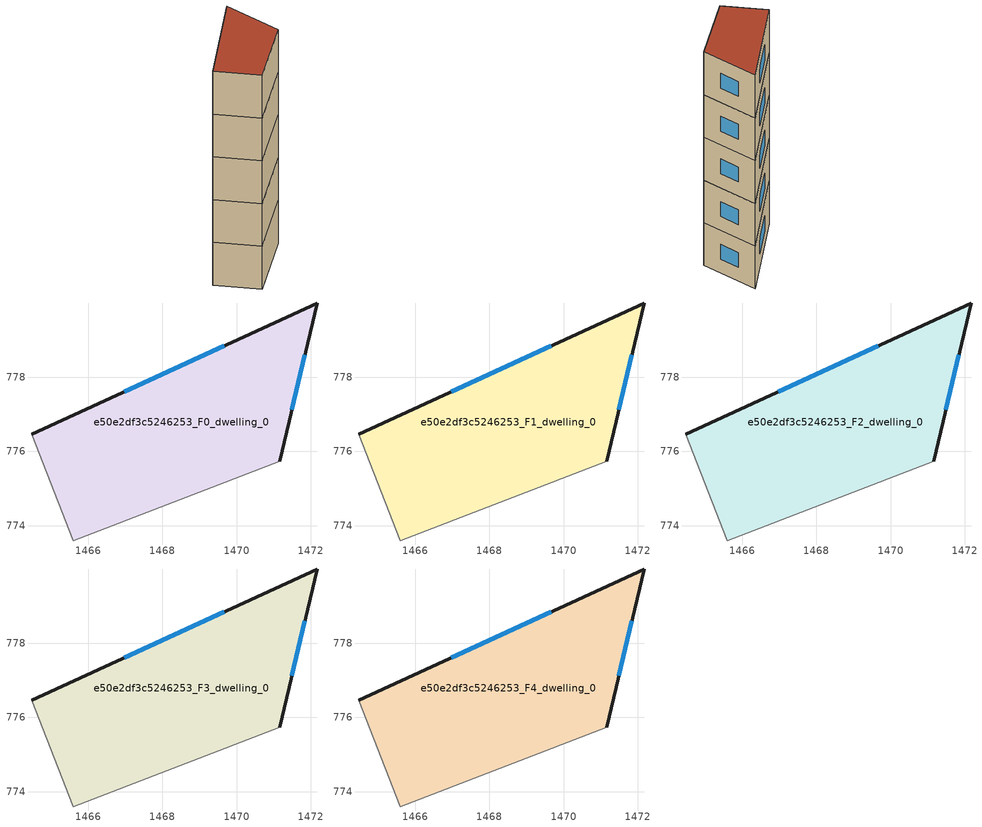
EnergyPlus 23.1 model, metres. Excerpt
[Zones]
e50e2df3c5246253_F0_dwelling_0
 floor ground (EU_floor_Construction): 1472.17,779.99 1471.17,775.74 1465.6,773.6 1464.48,776.46 z0
 wall outside (EU_wall_Construction): 1471.17,775.74 1472.17,779.99 1464.48,776.46 z0:3
 wall adiabatic (EU_wall_Construction): 1464.48,776.46 1465.6,773.6 1471.17,775.74 z0:3
 window (EU_Window_Construction): 1469.66,778.84 1466.98,777.61 / 1471.49,777.12 1471.84,778.6 z0.98:2.02
e50e2df3c5246253_F1_dwelling_0
 floor to e50e2df3c5246253_F0_dwelling_0 (EU_floor_Construction): 1472.17,779.99 1471.17,775.74 1465.6,773.6 1464.48,776.46 z3
 wall outside (EU_wall_Construction): 1471.17,775.74 1472.17,779.99 1464.48,776.46 z3:6
 wall adiabatic (EU_wall_Construction): 1464.48,776.46 1465.6,773.6 1471.17,775.74 z3:6
 window (EU_Window_Construction): 1469.66,778.84 1466.98,777.61 / 1471.49,777.12 1471.84,778.6 z3.98:5.02
e50e2df3c5246253_F2_dwelling_0
 floor to e50e2df3c5246253_F1_dwelling_0 (EU_floor_Construction): 1472.17,779.99 1471.17,775.74 1465.6,773.6 1464.48,776.46 z6
 wall outside (EU_wall_Construction): 1471.17,775.74 1472.17,779.99 1464.48,776.46 z6:9
 wall adiabatic (EU_wall_Construction): 1464.48,776.46 1465.6,773.6 1471.17,775.74 z6:9
 window (EU_Window_Construction): 1469.66,778.84 1466.98,777.61 / 1471.49,777.12 1471.84,778.6 z6.98:8.02
e50e2df3c5246253_F3_dwelling_0
 floor to e50e2df3c5246253_F2_dwelling_0 (EU_floor_Construction): 1472.17,779.99 1471.17,775.74 1465.6,773.6 1464.48,776.46 z9
 wall outside (EU_wall_Construction): 1471.17,775.74 1472.17,779.99 1464.48,776.46 z9:12
 wall adiabatic (EU_wall_Construction): 1464.48,776.46 1465.6,773.6 1471.17,775.74 z9:12
 window (EU_Window_Construction): 1469.66,778.84 1466.98,777.61 / 1471.49,777.12 1471.84,778.6 z9.98:11.02
e50e2df3c5246253_F4_dwelling_0
 floor to e50e2df3c5246253_F3_dwelling_0 (EU_floor_Construction): 1472.17,779.99 1471.17,775.74 1465.6,773.6 1464.48,776.46 z12
 wall outside (EU_wall_Construction): 1471.17,775.74 1472.17,779.99 1464.48,776.46 z12:15
 wall adiabatic (EU_wall_Construction): 1464.48,776.46 1465.6,773.6 1471.17,775.74 z12:15
 window (EU_Window_Construction): 1469.66,778.84 1466.98,777.61 / 1471.49,777.12 1471.84,778.6 z12.98:14.02
 roof outside (EU_roof_Construction): 1471.17,775.74 1472.17,779.99 1464.48,776.46 1465.6,773.6 z15
[Building]
EU S2 Campaign: North Axis=0; Terrain=City; Solar Distribution=FullExterior
[Site:Location]
Bologna: Latitude=44.5; Longitude=11.25; Time Zone=1; Elevation=37
[SizingPeriod:WeatherFileDays]
AnnualSizingPeriod: Begin Month=1; Begin Day of Month=1; End Month=12; End Day of Month=31; Day of Week for Start Day=Monday; Use Weather File Daylight Saving Period=No; Use Weather File Rain and Snow Indicators=No
[MATERIAL]
EU_InternalMass_Material: Roughness=MediumRough; Thickness=0.1; Conductivity=1; Density=1800; Specific Heat=900; Thermal Absorptance=0.9; Solar Absorptance=0.7; Visible Absorptance=0.7
[MATERIAL:NOMASS] Roughness=MediumRough; Thermal Absorptance=0.9; Solar Absorptance=0.7; Visible Absorptance=0.7
Name | Thermal Resistance
EU_wall_NoMass | 0.905828
EU_roof_NoMass | 0.37593
EU_floor_NoMass | 0.67114
[WINDOWMATERIAL:SIMPLEGLAZINGSYSTEM]
EU_Window_SimpleGlazing: UFactor=4.52486; Solar Heat Gain Coefficient=0.85; Visible Transmittance=0.85
[CONSTRUCTION]
EU_wall_Construction: EU_wall_NoMass
EU_roof_Construction: EU_roof_NoMass
EU_floor_Construction: EU_floor_NoMass
EU_Window_Construction: EU_Window_SimpleGlazing
EU_InternalMass_Construction: EU_InternalMass_Material
[ZONE] Type=1; Multiplier=1; Ceiling Height=autocalculate; Floor Area=autocalculate; Part of Total Floor Area=Yes
Name | Volume
e50e2df3c5246253_F0_dwelling_0 | 71.2163
e50e2df3c5246253_F1_dwelling_0; e50e2df3c5246253_F2_dwelling_0; e50e2df3c5246253_F3_dwelling_0; e50e2df3c5246253_F4_dwelling_0 | 71.217
[INTERNALMASS] Construction=EU_InternalMass_Construction; Surface Area=23.7387
Name | Zone or ZoneList
e50e2df3c5246253_F0_dwelling_0_EU_InternalMass | e50e2df3c5246253_F0_dwelling_0
e50e2df3c5246253_F1_dwelling_0_EU_InternalMass | e50e2df3c5246253_F1_dwelling_0
e50e2df3c5246253_F2_dwelling_0_EU_InternalMass | e50e2df3c5246253_F2_dwelling_0
e50e2df3c5246253_F3_dwelling_0_EU_InternalMass | e50e2df3c5246253_F3_dwelling_0
e50e2df3c5246253_F4_dwelling_0_EU_InternalMass | e50e2df3c5246253_F4_dwelling_0
[OTHEREQUIPMENT] Fuel Type=Electricity; Design Level Calculation Method=Watts/Area; Power per Zone Floor Area=1; Fraction Latent=0; Fraction Radiant=0; Fraction Lost=0; Carbon Dioxide Generation Rate=0; EndUse Subcategory=EU_Step8_InternalGains
Name | Zone or ZoneList or Space or SpaceList | Schedule
EU_Step8_InternalGain_e50e2df3c5246253_F0_dwelling_0_f000 | e50e2df3c5246253_F0_dwelling_0 | EU_Step8_GainSchedule_e50e2df3c5246253_F0_dwelling_0_f000
EU_Step8_InternalGain_e50e2df3c5246253_F1_dwelling_0_f000 | e50e2df3c5246253_F1_dwelling_0 | EU_Step8_GainSchedule_e50e2df3c5246253_F1_dwelling_0_f000
EU_Step8_InternalGain_e50e2df3c5246253_F2_dwelling_0_f000 | e50e2df3c5246253_F2_dwelling_0 | EU_Step8_GainSchedule_e50e2df3c5246253_F2_dwelling_0_f000
EU_Step8_InternalGain_e50e2df3c5246253_F3_dwelling_0_f000 | e50e2df3c5246253_F3_dwelling_0 | EU_Step8_GainSchedule_e50e2df3c5246253_F3_dwelling_0_f000
EU_Step8_InternalGain_e50e2df3c5246253_F4_dwelling_0_f000 | e50e2df3c5246253_F4_dwelling_0 | EU_Step8_GainSchedule_e50e2df3c5246253_F4_dwelling_0_f000
[ZONEVENTILATION:DESIGNFLOWRATE] Schedule=EU_AlwaysOn; Design Flow Rate Calculation Method=AirChanges/Hour; Air Changes per Hour=0.73129; Ventilation Type=Natural; Fan Pressure Rise=0; Fan Total Efficiency=1; Constant Term Coefficient=1; Temperature Term Coefficient=0; Velocity Term Coefficient=0; Velocity Squared Term Coefficient=0; Minimum Indoor Temperature=-100; Maximum Indoor Temperature=100; Delta Temperature=-100; Minimum Outdoor Temperature=-100; Maximum Outdoor Temperature=100; Maximum Wind Speed=40
Name | Zone or ZoneList or Space or SpaceList
EU_ConstantAir_e50e2df3c5246253_F0_dwelling_0 | e50e2df3c5246253_F0_dwelling_0
EU_ConstantAir_e50e2df3c5246253_F1_dwelling_0 | e50e2df3c5246253_F1_dwelling_0
EU_ConstantAir_e50e2df3c5246253_F2_dwelling_0 | e50e2df3c5246253_F2_dwelling_0
EU_ConstantAir_e50e2df3c5246253_F3_dwelling_0 | e50e2df3c5246253_F3_dwelling_0
EU_ConstantAir_e50e2df3c5246253_F4_dwelling_0 | e50e2df3c5246253_F4_dwelling_0
[HVACTEMPLATE:THERMOSTAT] Constant Heating Setpoint=20; Constant Cooling Setpoint=50
EU_HeatOnly_e50e2df3c5246253_F0_dwelling_0; EU_HeatOnly_e50e2df3c5246253_F1_dwelling_0; EU_HeatOnly_e50e2df3c5246253_F2_dwelling_0; EU_HeatOnly_e50e2df3c5246253_F3_dwelling_0; EU_HeatOnly_e50e2df3c5246253_F4_dwelling_0
[HVACTEMPLATE:ZONE:IDEALLOADSAIRSYSTEM] System Availability Schedule=EU_AlwaysOn; Maximum Heating Supply Air Temperature=50; Minimum Cooling Supply Air Temperature=13; Maximum Heating Supply Air Humidity Ratio=0.0156; Minimum Cooling Supply Air Humidity Ratio=0.0077; Heating Limit=NoLimit; Cooling Limit=NoLimit; Heating Availability Schedule=EU_AlwaysOn; Cooling Availability Schedule=EU_CoolingOff; Dehumidification Control Type=ConstantSensibleHeatRatio; Cooling Sensible Heat Ratio=0.7; Dehumidification Setpoint=60; Humidification Control Type=None; Humidification Setpoint=30; Outdoor Air Method=None; Outdoor Air Flow Rate per Person=0.00944; Outdoor Air Flow Rate per Zone Floor Area=0; Outdoor Air Flow Rate per Zone=0; Demand Controlled Ventilation Type=None; Outdoor Air Economizer Type=NoEconomizer; Heat Recovery Type=None; Sensible Heat Recovery Effectiveness=0.7; Latent Heat Recovery Effectiveness=0.65
Name | Template Thermostat
e50e2df3c5246253_F0_dwelling_0 | EU_HeatOnly_e50e2df3c5246253_F0_dwelling_0
e50e2df3c5246253_F1_dwelling_0 | EU_HeatOnly_e50e2df3c5246253_F1_dwelling_0
e50e2df3c5246253_F2_dwelling_0 | EU_HeatOnly_e50e2df3c5246253_F2_dwelling_0
e50e2df3c5246253_F3_dwelling_0 | EU_HeatOnly_e50e2df3c5246253_F3_dwelling_0
e50e2df3c5246253_F4_dwelling_0 | EU_HeatOnly_e50e2df3c5246253_F4_dwelling_0
[SIZING:ZONE] Zone Cooling Design Supply Air Temperature Input Method=SupplyAirTemperature; Zone Cooling Design Supply Air Temperature=13; Zone Heating Design Supply Air Temperature Input Method=SupplyAirTemperature; Zone Heating Design Supply Air Temperature=50; Zone Cooling Design Supply Air Humidity Ratio=0.008; Zone Heating Design Supply Air Humidity Ratio=0.008; Cooling Design Air Flow Method=DesignDay; Cooling Design Air Flow Rate=0; Cooling Minimum Air Flow per Zone Floor Area=0.000762; Cooling Minimum Air Flow=0; Cooling Minimum Air Flow Fraction=0.2; Heating Design Air Flow Method=DesignDay; Heating Design Air Flow Rate=0; Heating Maximum Air Flow per Zone Floor Area=0.002032; Heating Maximum Air Flow=0.141576; Heating Maximum Air Flow Fraction=0.3; Account for Dedicated Outdoor Air System=No; Dedicated Outdoor Air System Control Strategy=NeutralSupplyAir; Dedicated Outdoor Air Low Setpoint Temperature for Design=autosize; Dedicated Outdoor Air High Setpoint Temperature for Design=autosize; Zone Load Sizing Method=Sensible Load Only No Latent Load; Zone Latent Cooling Design Supply Air Humidity Ratio Input Method=HumidityRatioDifference; Zone Cooling Design Supply Air Humidity Ratio Difference=0.005; Zone Latent Heating Design Supply Air Humidity Ratio Input Method=HumidityRatioDifference; Zone Humidification Design Supply Air Humidity Ratio Difference=0.005
e50e2df3c5246253_F0_dwelling_0; e50e2df3c5246253_F1_dwelling_0; e50e2df3c5246253_F2_dwelling_0; e50e2df3c5246253_F3_dwelling_0; e50e2df3c5246253_F4_dwelling_0
[SCHEDULE:CONSTANT]
Name | Hourly Value
EU_AlwaysOn | 1
EU_CoolingOff | 0
[SCHEDULE:FILE] Column Number=1; Rows to Skip at Top=0; Number of Hours of Data=8760; Column Separator=Comma; Interpolate to Timestep=No; Minutes per Item=60; Adjust Schedule for Daylight Savings=Yes
Name | File
EU_Step8_GainSchedule_e50e2df3c5246253_F0_dwelling_0_f000 | ../../schedules/e50e2df3c5246253/e50e2df3c5246253_F0_dwelling_0_f000_gain.csv
EU_Step8_GainSchedule_e50e2df3c5246253_F1_dwelling_0_f000 | ../../schedules/e50e2df3c5246253/e50e2df3c5246253_F1_dwelling_0_f000_gain.csv
EU_Step8_GainSchedule_e50e2df3c5246253_F2_dwelling_0_f000 | ../../schedules/e50e2df3c5246253/e50e2df3c5246253_F2_dwelling_0_f000_gain.csv
EU_Step8_GainSchedule_e50e2df3c5246253_F3_dwelling_0_f000 | ../../schedules/e50e2df3c5246253/e50e2df3c5246253_F3_dwelling_0_f000_gain.csv
EU_Step8_GainSchedule_e50e2df3c5246253_F4_dwelling_0_f000 | ../../schedules/e50e2df3c5246253/e50e2df3c5246253_F4_dwelling_0_f000_gain.csv
